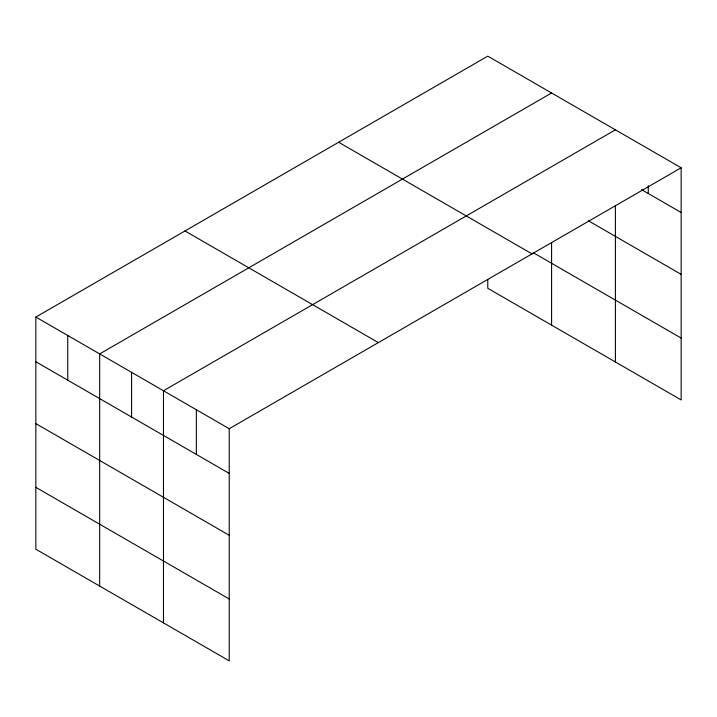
<?xml version="1.0" encoding="UTF-8"?>
<svg xmlns="http://www.w3.org/2000/svg" width="717" height="717" viewBox="0 0 717 717"><rect width="100%" height="100%" fill="white"/><g stroke="black" fill="none" stroke-linecap="round" stroke-linejoin="round"><path stroke-width="1.08" d="M681.15 167.787L229.225 428.712L229.225 660.85L35.85 549.213L35.85 317.066L487.775 56.15L681.15 167.787L681.15 399.934L487.775 288.288L487.775 279.451M551.588 92.986L99.663 353.911L99.663 586.049M615.401 129.831L163.476 390.747L163.476 622.894M641.509 189.602L681.15 212.492M588.334 220.755L681.15 274.351M533.215 252.671L681.15 338.074M338.639 142.253L532.014 253.89M184.986 230.964L378.361 342.609M35.85 317.066L229.225 428.712M35.85 361.762L229.225 473.408M35.85 423.622L229.225 535.267M35.85 487.354L229.225 599M648.276 185.685L648.276 193.509M615.401 205.456L615.401 361.977M551.588 242.4L551.588 325.133M196.35 409.73L196.35 454.426M131.57 372.329L131.57 417.025M67.756 335.484L67.756 380.189"/></g></svg>
